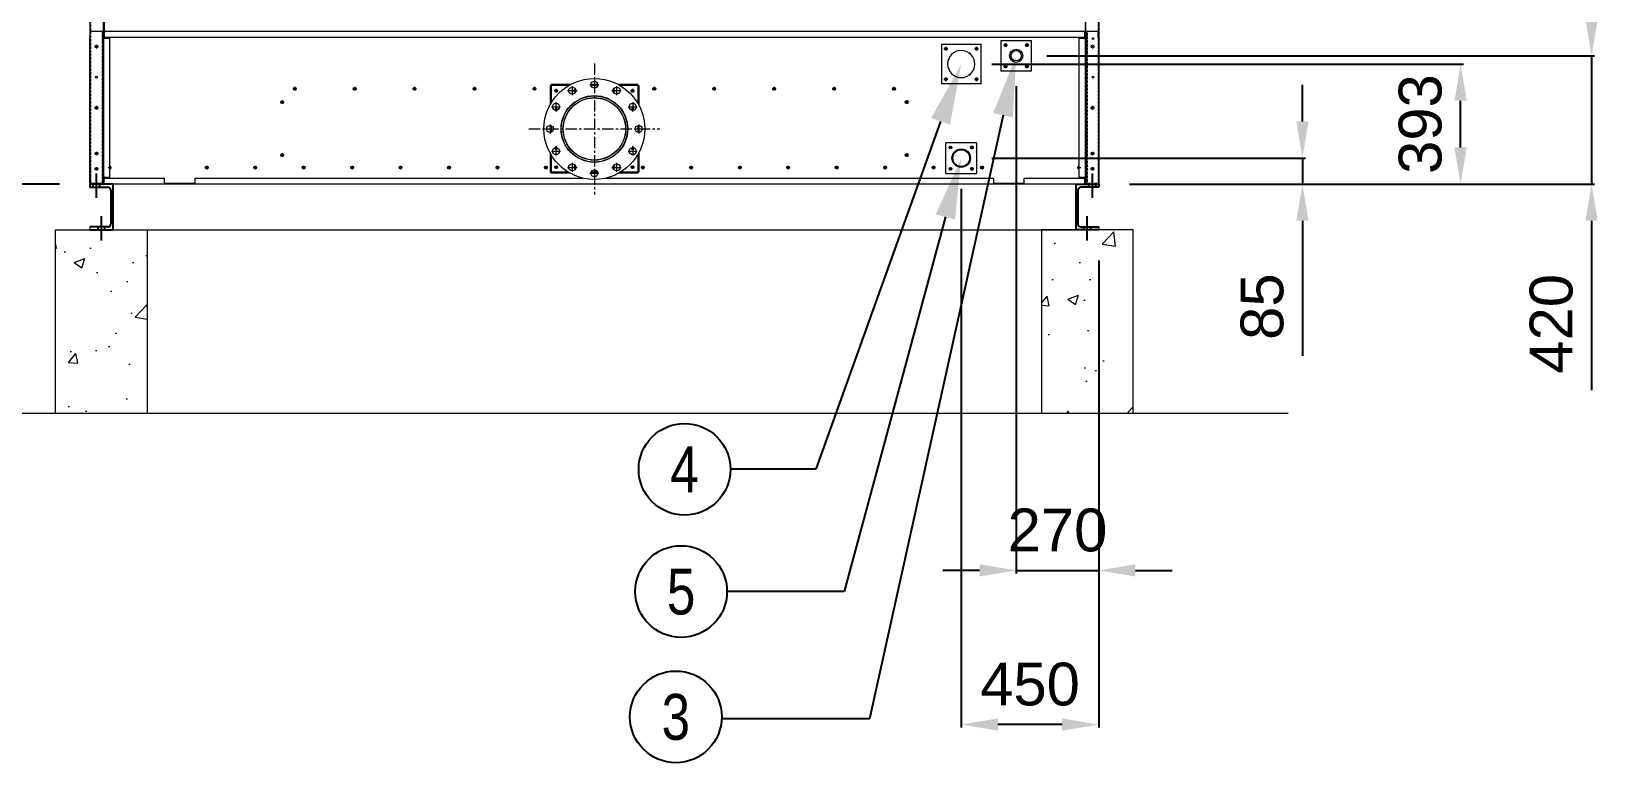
# Model space of a CAD drawing. Header units: millimetres. Extents: x -17070 to 42260, y -291348 to 33880.
# Drawn here: x 15645 to 20768, y 18774 to 21167 of the extents above; entities that cross this region are included whole.
import ezdxf
from ezdxf import colors
from ezdxf.entities.mleader import LeaderData, LeaderLine
from ezdxf.enums import TextEntityAlignment as Align
from ezdxf.math import Vec2, Vec3

# ---------------------------------------------------------------- set-up
doc = ezdxf.new("R2010")
doc.units = ezdxf.units.MM
for name, pattern in [('CENTER', [2, 1.25, -0.25, 0.25, -0.25]), ('CENTERX2', [4, 2.5, -0.5, 0.5, -0.5]), ('HIDDEN', [0.375, 0.25, -0.125]), ('HIDDENX2', [0.75, 0.5, -0.25])]:
    doc.linetypes.add(name, pattern=pattern)
for name, color, linetype in [('center', 1, 'CENTER'), ('HIDD', 2, 'HIDDENX2'), ('냉각탑_dim', 1, 'Continuous'), ('냉각탑_text', 3, 'Continuous'), ('냉각탑_기초', 23, 'Continuous')]:
    doc.layers.add(name, color=color, linetype=linetype)
doc.styles.get("Standard").update_dxf_attribs({"font": 'arial.ttf'})
doc.dimstyles.new('1.40', dxfattribs={"dimscale": 20, "dimtxt": 1.5, "dimasz": 1, "dimexe": 0.5, "dimexo": 0.5, "dimgap": 0.5, "dimtad": 1, "dimdec": 0, "dimzin": 0, "dimdsep": 46, "dimtxsty": 'Standard', "dimcen": 0, "dimclrd": 2, "dimclre": 2, "dimclrt": 3, "dimadec": 0, "dimazin": 0, "dimtfac": 1, "dimtdec": 0, "dimtmove": 0, "dimatfit": 0, "dimfxl": 1, "dimtolj": 1, "dimtzin": 0, "dimlwd": -1, "dimlwe": -1, "dimarcsym": 0})

# ---------------------------------------------------------------- blocks, each defined once
blk = doc.blocks.new('*D864')
at = {"color": 2, "transparency": 16777216}
for p, q in [((15736.6, 23867.4), (14893, 23867.4)), ((14903, 23747.4), (14903, 20787.4)), ((15736.6, 20667.4), (14893, 20667.4))]:
    blk.add_line(p, q, dxfattribs=at)
for points in [[(14883, 23747.4), (14923, 23747.4), (14903, 23867.4)], [(14883, 20787.4), (14923, 20787.4), (14903, 20667.4)]]:
    blk.add_solid(points, dxfattribs=at)
at = {"layer": 'Defpoints', "color": 0, "transparency": 16777216}
for p in [(15836.6, 23867.4), (14903, 20667.4), (15836.6, 20667.4)]:
    blk.add_point(p, dxfattribs=at)
at = {"color": 3, "lineweight": 5, "transparency": 16777216, "insert": (14771.5, 22267.4), "char_height": 140, "attachment_point": 5, "rotation": 90}
blk.add_mtext('\\A1;3200', dxfattribs=at)
blk = doc.blocks.new('*D857')
at = {"color": 2, "transparency": 16777216}
for p, q in [((18866.4, 20987.4), (18866.4, 19393.2)), ((19136.6, 20417.4), (19136.6, 19393.2)), ((18746.4, 19403.2), (18626.4, 19403.2)), ((18866.4, 19403.2), (19136.6, 19403.2)), ((19256.6, 19403.2), (19376.6, 19403.2))]:
    blk.add_line(p, q, dxfattribs=at)
for points in [[(18746.4, 19423.2), (18746.4, 19383.2), (18866.4, 19403.2)], [(19256.6, 19423.2), (19256.6, 19383.2), (19136.6, 19403.2)]]:
    blk.add_solid(points, dxfattribs=at)
at = {"layer": 'Defpoints', "color": 0, "transparency": 16777216}
for p in [(18866.4, 21087.4), (19136.6, 20517.4), (19136.6, 19403.2)]:
    blk.add_point(p, dxfattribs=at)
at = {"color": 3, "lineweight": 5, "transparency": 16777216, "insert": (19001.5, 19534.7), "char_height": 140, "attachment_point": 5}
blk.add_mtext('\\A1;270', dxfattribs=at)
blk = doc.blocks.new('*D868')
at = {"color": 2, "transparency": 16777216}
for p, q in [((19802.7, 20872.4), (19802.7, 20992.4)), ((18786.6, 20752.4), (19812.7, 20752.4)), ((19802.7, 20752.4), (19802.7, 20667.4)), ((19236.6, 20667.4), (19812.7, 20667.4)), ((19802.7, 20547.4), (19802.7, 20105.6))]:
    blk.add_line(p, q, dxfattribs=at)
for points in [[(19782.7, 20872.4), (19822.7, 20872.4), (19802.7, 20752.4)], [(19782.7, 20547.4), (19822.7, 20547.4), (19802.7, 20667.4)]]:
    blk.add_solid(points, dxfattribs=at)
at = {"layer": 'Defpoints', "color": 0, "transparency": 16777216}
for p in [(18686.6, 20752.4), (19136.6, 20667.4), (19802.7, 20667.4)]:
    blk.add_point(p, dxfattribs=at)
at = {"color": 3, "lineweight": 5, "transparency": 16777216, "insert": (19671.2, 20266.5), "char_height": 140, "attachment_point": 5, "rotation": 90}
blk.add_mtext('\\A1;85', dxfattribs=at)
blk = doc.blocks.new('*D858')
at = {"color": 2, "transparency": 16777216}
for p, q in [((18786.6, 21060.4), (20330.1, 21060.4)), ((20320.1, 20787.4), (20320.1, 20940.4)), ((19236.6, 20667.4), (20330.1, 20667.4))]:
    blk.add_line(p, q, dxfattribs=at)
for points in [[(20300.1, 20940.4), (20340.1, 20940.4), (20320.1, 21060.4)], [(20300.1, 20787.4), (20340.1, 20787.4), (20320.1, 20667.4)]]:
    blk.add_solid(points, dxfattribs=at)
at = {"layer": 'Defpoints', "color": 0, "transparency": 16777216}
for p in [(18686.6, 21060.4), (20320.1, 21060.4), (19136.6, 20667.4)]:
    blk.add_point(p, dxfattribs=at)
at = {"color": 3, "lineweight": 5, "transparency": 16777216, "insert": (20188.6, 20863.9), "char_height": 140, "attachment_point": 5, "rotation": 90}
blk.add_mtext('\\A1;393', dxfattribs=at)
blk = doc.blocks.new('*D869')
at = {"color": 2, "transparency": 16777216}
for p, q in [((20748.5, 21207.4), (20748.5, 21327.4)), ((18966.4, 21087.4), (20758.5, 21087.4)), ((20748.5, 21087.4), (20748.5, 20667.4)), ((19236.6, 20667.4), (20758.5, 20667.4)), ((20748.5, 20547.4), (20748.5, 19992.9))]:
    blk.add_line(p, q, dxfattribs=at)
for points in [[(20728.5, 21207.4), (20768.5, 21207.4), (20748.5, 21087.4)], [(20728.5, 20547.4), (20768.5, 20547.4), (20748.5, 20667.4)]]:
    blk.add_solid(points, dxfattribs=at)
at = {"layer": 'Defpoints', "color": 0, "transparency": 16777216}
for p in [(18866.4, 21087.4), (19136.6, 20667.4), (20748.5, 20667.4)]:
    blk.add_point(p, dxfattribs=at)
at = {"color": 3, "lineweight": 5, "transparency": 16777216, "insert": (20617, 20210.2), "char_height": 140, "attachment_point": 5, "rotation": 90}
blk.add_mtext('\\A1;420', dxfattribs=at)
blk = doc.blocks.new('*D870')
at = {"color": 2, "transparency": 16777216}
for p, q in [((18686.6, 20652.4), (18686.6, 18889)), ((19136.6, 20417.4), (19136.6, 18889)), ((19016.6, 18899), (18806.6, 18899))]:
    blk.add_line(p, q, dxfattribs=at)
for points in [[(18806.6, 18919), (18806.6, 18879), (18686.6, 18899)], [(19016.6, 18919), (19016.6, 18879), (19136.6, 18899)]]:
    blk.add_solid(points, dxfattribs=at)
at = {"layer": 'Defpoints', "color": 0, "transparency": 16777216}
for p in [(18686.6, 20752.4), (19136.6, 20517.4), (18686.6, 18899)]:
    blk.add_point(p, dxfattribs=at)
at = {"color": 3, "lineweight": 5, "transparency": 16777216, "insert": (18911.6, 19030.4), "char_height": 140, "attachment_point": 5}
blk.add_mtext('\\A1;450', dxfattribs=at)
blk = doc.blocks.new('3')
at = {"color": 7, "lineweight": 20, "ltscale": 0.280701}
for p, q in [((15880.2, 23496.8), (15880.2, 21047.4)), ((19093, 20930.1), (19093, 23496.8)), ((19094.6, 20929.9), (19094.6, 23497)), ((15878.6, 20670.8), (15878.6, 21164)), ((15880.6, 21145.4), (15880.6, 21165.4)), ((15880.6, 21165.4), (15882.6, 21165.4)), ((15882.6, 21167.4), (15882.6, 21145.4)), ((15882.6, 21167.4), (19090.6, 21167.4)), ((15884.1, 21167.4), (15884.1, 21197.6)), ((19090.6, 21147.4), (19090.6, 21167.4)), ((19090.6, 21165.4), (19092.6, 21165.4)), ((19092.6, 21165.4), (19092.6, 21145.4)), ((19094.6, 20670.8), (19094.6, 21164)), ((19134.6, 21145.4), (19134.6, 21164.5)), ((19136.6, 21147.4), (19136.6, 21164)), ((15836.6, 20689.4), (15836.6, 21145.4)), ((15836.6, 21140.5), (15836.6, 21060.4)), ((15851.7, 21117.4), (15863.4, 21117.4)), ((15857.6, 21123.3), (15857.6, 21111.6)), ((15880.6, 21145.4), (15884, 21145.4)), ((15880.6, 21145.4), (15880.6, 20689.4)), ((19090.6, 21147.4), (15882.6, 21147.4)), ((15884, 21145.4), (15900.6, 21145.4)), ((15900.6, 21145.4), (15900.6, 20689.4)), ((18621.6, 21125.4), (18751.6, 21125.4)), ((18621.6, 21125.4), (18621.6, 20995.4)), ((18642.4, 21110.4), (18630.7, 21110.4)), ((18636.6, 21116.3), (18636.6, 21104.6)), ((18742.4, 21110.4), (18730.7, 21110.4)), ((18736.6, 21116.3), (18736.6, 21104.6)), ((18751.6, 20995.4), (18751.6, 21125.4)), ((18816.4, 21137.4), (18916.4, 21137.4)), ((18816.4, 21137.4), (18816.4, 21037.4)), ((18837.3, 21122.4), (18825.6, 21122.4)), ((18831.4, 21128.3), (18831.4, 21116.6)), ((18907.3, 21122.4), (18895.6, 21122.4)), ((18901.4, 21128.3), (18901.4, 21116.6)), ((18916.4, 21037.4), (18916.4, 21137.4)), ((19072.6, 20689.4), (19072.6, 21145.4)), ((19072.6, 21145.4), (19089.2, 21145.4)), ((19089.2, 21145.4), (19092.6, 21145.4)), ((19090.6, 21145.4), (19090.6, 21147.4)), ((19092.6, 20689.4), (19092.6, 21145.4)), ((19109.7, 21117.4), (19121.4, 21117.4)), ((19115.6, 21123.3), (19115.6, 21111.6)), ((19136.6, 20689.4), (19136.6, 21145.4)), ((15836.6, 21060.4), (15836.6, 21011.4)), ((18831.4, 21058.3), (18831.4, 21046.6)), ((18849.4, 21087.5), (18849.4, 21087.4)), ((18849.4, 21087.4), (18849.4, 21087.4)), ((18901.4, 21058.3), (18901.4, 21046.6)), ((15878.6, 21047.4), (15880.6, 21047.4)), ((17486.6, 21007.9), (17486.6, 20978)), ((18642.4, 21010.4), (18630.7, 21010.4)), ((18636.6, 21016.3), (18636.6, 21004.6)), ((18742.4, 21010.4), (18730.7, 21010.4)), ((18736.6, 21016.3), (18736.6, 21004.6)), ((18916.4, 21037.4), (18816.4, 21037.4)), ((18837.3, 21052.4), (18825.6, 21052.4)), ((18916.4, 21037.4), (18887.5, 21037.4)), ((18907.3, 21052.4), (18895.6, 21052.4)), ((16500.7, 20979.4), (16512.4, 20979.4)), ((16506.6, 20985.3), (16506.6, 20973.6)), ((16696.7, 20979.4), (16708.4, 20979.4)), ((16702.6, 20985.3), (16702.6, 20973.6)), ((16892.7, 20979.4), (16904.4, 20979.4)), ((16898.6, 20985.3), (16898.6, 20973.6)), ((17088.7, 20979.4), (17100.4, 20979.4)), ((17094.6, 20985.3), (17094.6, 20973.6)), ((17284.7, 20979.4), (17296.4, 20979.4)), ((17290.6, 20985.3), (17290.6, 20973.6)), ((17341.6, 20989.7), (17341.6, 20926.7)), ((17402.2, 20989.7), (17341.6, 20989.7)), ((17344.8, 20992.9), (17344.8, 20989.7)), ((17407.8, 20992.9), (17344.8, 20992.9)), ((17344.8, 20989.7), (17344.8, 20932.3)), ((17355.7, 20972.9), (17367.4, 20972.9)), ((17361.6, 20978.8), (17361.6, 20967.1)), ((17399.1, 20973.5), (17429, 20973.5)), ((17414.1, 20988.4), (17414.1, 20958.5)), ((17418.2, 20972.9), (17429.9, 20972.9)), ((17424.1, 20978.8), (17424.1, 20967.1)), ((17471.6, 20992.9), (17501.5, 20992.9)), ((17498.1, 20992.9), (17475.1, 20992.9)), ((17497.6, 20989.7), (17475.5, 20989.7)), ((17543.2, 20972.9), (17554.9, 20972.9)), ((17544.1, 20973.5), (17574, 20973.5)), ((17549.1, 20978.8), (17549.1, 20967.1)), ((17559.1, 20988.4), (17559.1, 20958.5)), ((17628.4, 20992.9), (17565.3, 20992.9)), ((17631.6, 20989.7), (17570.9, 20989.7)), ((17605.7, 20972.9), (17617.4, 20972.9)), ((17611.6, 20978.8), (17611.6, 20967.1)), ((17628.4, 20989.7), (17628.4, 20992.9)), ((17628.4, 20989.7), (17628.4, 20932.3)), ((17631.6, 20989.7), (17631.6, 20926.7)), ((17676.7, 20979.4), (17688.4, 20979.4)), ((17682.6, 20985.3), (17682.6, 20973.6)), ((17872.7, 20979.4), (17884.4, 20979.4)), ((17878.6, 20985.3), (17878.6, 20973.6)), ((18068.7, 20979.4), (18080.4, 20979.4)), ((18074.6, 20985.3), (18074.6, 20973.6)), ((18264.7, 20979.4), (18276.4, 20979.4)), ((18270.6, 20985.3), (18270.6, 20973.6)), ((18460.7, 20979.4), (18472.4, 20979.4)), ((18466.6, 20985.3), (18466.6, 20973.6)), ((18751.6, 20995.4), (18621.6, 20995.4)), ((18751.6, 20995.4), (18734.1, 20995.4)), ((15851.7, 20917.4), (15863.4, 20917.4)), ((15857.6, 20923.3), (15857.6, 20911.6)), ((16459.1, 20936), (16470.8, 20936)), ((16465, 20941.9), (16465, 20930.2)), ((17346, 20920.4), (17375.9, 20920.4)), ((17355.7, 20910.4), (17367.4, 20910.4)), ((17361, 20935.4), (17361, 20905.5)), ((17361.6, 20916.3), (17361.6, 20904.6)), ((17597.2, 20920.4), (17627.1, 20920.4)), ((17605.7, 20910.4), (17617.4, 20910.4)), ((17611.6, 20916.3), (17611.6, 20904.6)), ((17612.1, 20935.4), (17612.1, 20905.5)), ((18502.3, 20936), (18514, 20936)), ((18508.2, 20941.9), (18508.2, 20930.2)), ((19092.6, 20930), (19092.8, 20930.4)), ((19092.6, 20920.9), (19092.8, 20920.4)), ((19092.8, 20920.4), (19092.8, 20930.4)), ((19093.6, 20928.9), (19092.8, 20930.4)), ((19093.6, 20921.9), (19092.8, 20920.4)), ((19093.6, 20929), (19093.5, 20929)), ((19093.6, 20928.9), (19094.3, 20930.4)), ((19093.6, 20928.9), (19093.6, 20921.9)), ((19093.6, 20921.9), (19094.3, 20920.4)), ((19094.3, 20920.4), (19094.3, 20930.4)), ((19094.6, 20929.9), (19094.3, 20930.4)), ((19094.6, 20921), (19094.3, 20920.4)), ((19109.7, 20917.4), (19121.4, 20917.4)), ((19115.6, 20923.3), (19115.6, 20911.6)), ((17341.6, 20862.9), (17341.6, 20833)), ((17344.8, 20859), (17344.8, 20836.9)), ((17628.4, 20859), (17628.4, 20836.9)), ((17631.6, 20862.9), (17631.6, 20833)), ((17631.6, 20859.4), (17631.6, 20836.4)), ((19092.6, 20884), (19092.8, 20884.4)), ((19092.6, 20874.9), (19092.8, 20874.4)), ((19092.8, 20884.4), (19092.8, 20874.4)), ((19093.6, 20882.9), (19092.8, 20884.4)), ((19093.6, 20875.9), (19092.8, 20874.4)), ((19093.6, 20882.9), (19094.3, 20884.4)), ((19093.6, 20875.9), (19093.6, 20882.9)), ((19093.6, 20875.9), (19094.3, 20874.4)), ((19094.3, 20884.4), (19094.3, 20874.4)), ((19094.6, 20883.9), (19094.3, 20884.4)), ((19094.6, 20875), (19094.3, 20874.4)), ((17326.6, 20847.9), (17356.5, 20847.9)), ((17616.6, 20847.9), (17646.5, 20847.9)), ((18736.6, 20802.4), (18636.6, 20802.4)), ((18636.6, 20702.4), (18636.6, 20802.4)), ((18736.6, 20802.4), (18721.6, 20802.4)), ((18736.6, 20802.4), (18736.6, 20702.4)), ((19094.6, 20817.4), (19092.6, 20817.4)), ((19092.6, 20814.2), (19094.6, 20814.2)), ((19092.6, 20813.3), (19094.6, 20813.3)), ((19094.6, 20813.3), (19092.6, 20813.3)), ((15836.6, 20783.4), (15836.6, 20752.4)), ((15836.6, 20752.4), (15836.6, 20689.4)), ((15851.7, 20767.4), (15863.4, 20767.4)), ((15861.1, 20764.7), (15856.1, 20771.7)), ((15857.6, 20773.3), (15857.6, 20761.6)), ((16459.1, 20762.4), (16470.8, 20762.4)), ((16465, 20768.3), (16465, 20756.6)), ((17341.6, 20769.2), (17341.6, 20706.1)), ((17344.8, 20763.6), (17344.8, 20706.1)), ((17346, 20775.4), (17375.9, 20775.4)), ((17355.7, 20785.4), (17367.4, 20785.4)), ((17361, 20790.4), (17361, 20760.5)), ((17361.6, 20791.3), (17361.6, 20779.6)), ((17597.2, 20775.4), (17627.1, 20775.4)), ((17605.7, 20785.4), (17617.4, 20785.4)), ((17611.6, 20791.3), (17611.6, 20779.6)), ((17612.1, 20790.4), (17612.1, 20760.5)), ((17628.4, 20763.6), (17628.4, 20702.9)), ((17631.6, 20769.2), (17631.6, 20706.1)), ((18502.3, 20762.4), (18514, 20762.4)), ((18508.2, 20768.3), (18508.2, 20756.6)), ((18655.5, 20787.4), (18647.7, 20787.4)), ((18651.6, 20791.3), (18651.6, 20783.5)), ((18727.4, 20787.4), (18715.7, 20787.4)), ((18721.6, 20793.3), (18721.6, 20781.6)), ((19109.7, 20767.4), (19121.4, 20767.4)), ((19115.6, 20773.3), (19115.6, 20761.6)), ((15851.7, 20717.4), (15863.4, 20717.4)), ((15857.6, 20723.3), (15857.6, 20711.6)), ((15878.6, 20747.4), (15880.6, 20747.4)), ((15895.7, 20721.4), (15907.4, 20721.4)), ((15901.6, 20727.3), (15901.6, 20715.6)), ((16212.7, 20721.4), (16224.4, 20721.4)), ((16218.6, 20727.3), (16218.6, 20715.6)), ((16371.2, 20721.4), (16382.9, 20721.4)), ((16377.1, 20727.3), (16377.1, 20715.6)), ((16529.7, 20721.4), (16541.4, 20721.4)), ((16535.6, 20727.3), (16535.6, 20715.6)), ((16688.2, 20721.4), (16699.9, 20721.4)), ((16694.1, 20727.3), (16694.1, 20715.6)), ((16846.7, 20721.4), (16858.4, 20721.4)), ((16852.6, 20727.3), (16852.6, 20715.6)), ((17005.2, 20721.4), (17016.9, 20721.4)), ((17011.1, 20727.3), (17011.1, 20715.6)), ((17163.7, 20721.4), (17175.4, 20721.4)), ((17169.6, 20727.3), (17169.6, 20715.6)), ((17322.2, 20721.4), (17333.9, 20721.4)), ((17328.1, 20727.3), (17328.1, 20715.6)), ((17344.8, 20706.1), (17341.6, 20706.1)), ((17344.8, 20702.9), (17344.8, 20706.1)), ((17402.2, 20706.1), (17344.8, 20706.1)), ((17407.8, 20702.9), (17344.8, 20702.9)), ((17355.7, 20722.9), (17367.4, 20722.9)), ((17361.6, 20728.8), (17361.6, 20717.1)), ((17399.1, 20722.3), (17429, 20722.3)), ((17414.1, 20737.3), (17414.1, 20707.4)), ((17418.2, 20722.9), (17429.9, 20722.9)), ((17424.1, 20728.8), (17424.1, 20717.1)), ((17471.6, 20702.9), (17501.5, 20702.9)), ((17497.6, 20706.1), (17475.5, 20706.1)), ((17486.6, 20717.9), (17486.6, 20688)), ((17543.2, 20722.9), (17554.9, 20722.9)), ((17544.1, 20722.3), (17574, 20722.3)), ((17549.1, 20728.8), (17549.1, 20717.1)), ((17559.1, 20737.3), (17559.1, 20707.4)), ((17628.4, 20702.9), (17565.3, 20702.9)), ((17628.4, 20706.1), (17570.9, 20706.1)), ((17605.7, 20722.9), (17617.4, 20722.9)), ((17611.6, 20728.8), (17611.6, 20717.1)), ((17631.6, 20706.1), (17628.4, 20706.1)), ((17639.2, 20721.4), (17650.9, 20721.4)), ((17645.1, 20727.3), (17645.1, 20715.6)), ((17797.7, 20721.4), (17809.4, 20721.4)), ((17803.6, 20727.3), (17803.6, 20715.6)), ((17956.2, 20721.4), (17967.9, 20721.4)), ((17962.1, 20727.3), (17962.1, 20715.6)), ((18114.7, 20721.4), (18126.4, 20721.4)), ((18120.6, 20727.3), (18120.6, 20715.6)), ((18273.2, 20721.4), (18284.9, 20721.4)), ((18279.1, 20727.3), (18279.1, 20715.6)), ((18431.7, 20721.4), (18443.4, 20721.4)), ((18437.6, 20727.3), (18437.6, 20715.6)), ((18590.2, 20721.4), (18601.9, 20721.4)), ((18596.1, 20727.3), (18596.1, 20715.6)), ((18636.6, 20702.4), (18736.6, 20702.4)), ((18655.5, 20717.4), (18647.7, 20717.4)), ((18651.6, 20721.3), (18651.6, 20713.5)), ((18727.4, 20717.4), (18715.7, 20717.4)), ((18721.6, 20723.3), (18721.6, 20711.6)), ((18748.7, 20721.4), (18760.4, 20721.4)), ((18754.6, 20727.3), (18754.6, 20715.6)), ((19065.7, 20721.4), (19077.4, 20721.4)), ((19071.6, 20727.3), (19071.6, 20715.6)), ((19109.7, 20717.4), (19121.4, 20717.4)), ((19115.6, 20723.3), (19115.6, 20711.6)), ((15836.6, 20689.4), (15840, 20689.4)), ((15836.6, 20687.4), (15838.6, 20687.4)), ((15836.6, 20670.8), (15836.6, 20687.4)), ((15838.6, 20689.4), (15840, 20689.4)), ((15838.6, 20670.3), (15838.6, 20689.4)), ((15838.6, 20670.3), (15875.2, 20670.3)), ((15877.6, 20669.4), (15840, 20669.4)), ((15840, 20667.4), (15875.2, 20667.4)), ((15875.2, 20670.3), (15875.2, 20669.4)), ((15875.2, 20667.4), (15882.6, 20667.4)), ((15877.9, 20668.8), (15877, 20669.4)), ((15878.6, 20671.5), (15880.6, 20671.5)), ((15880.6, 20670.6), (15878.6, 20670.6)), ((15880.6, 20669.4), (15880.6, 20689.4)), ((15900.6, 20689.4), (15880.6, 20689.4)), ((15880.6, 20669.1), (15880.6, 20669.4)), ((15882.6, 20669.4), (15880.6, 20669.4)), ((15880.6, 20669.1), (15882.6, 20669.1)), ((15882.6, 20667.4), (15882.6, 20689.4)), ((15882.6, 20687.4), (16080.6, 20687.4)), ((19090.6, 20667.4), (15882.6, 20667.4)), ((16080.6, 20667.4), (16080.6, 20687.4)), ((16180.6, 20669.4), (16080.6, 20669.4)), ((16180.6, 20687.4), (17448.3, 20687.4)), ((16180.6, 20667.4), (16180.6, 20687.4)), ((17524.8, 20687.4), (18792.6, 20687.4)), ((18792.6, 20687.4), (18792.6, 20670.8)), ((18792.6, 20667.4), (18792.6, 20670.8)), ((18892.6, 20669.4), (18792.6, 20669.4)), ((18892.6, 20667.4), (18892.6, 20687.4)), ((18892.6, 20687.4), (19090.6, 20687.4)), ((19092.6, 20689.4), (19072.6, 20689.4)), ((19090.6, 20667.4), (19090.6, 20689.4)), ((19092.6, 20669.4), (19090.6, 20669.4)), ((19090.6, 20669.1), (19092.6, 20669.1)), ((19090.6, 20669.1), (19092.6, 20669.1)), ((19098, 20667.4), (19090.6, 20667.4)), ((19092.6, 20689.4), (19092.6, 20669.4)), ((19094.6, 20671.5), (19092.6, 20671.5)), ((19092.6, 20670.6), (19094.6, 20670.6)), ((19092.6, 20670.6), (19094.6, 20670.6)), ((19092.6, 20669.1), (19092.6, 20669.4)), ((19094.6, 20670.8), (19094.6, 20670.8)), ((19095.3, 20668.8), (19096.1, 20669.4)), ((19095.3, 20668.8), (19096.1, 20669.4)), ((19133.2, 20667.4), (19098, 20667.4)), ((19133.2, 20667.4), (19098, 20667.4))]:
    blk.add_line(p, q, dxfattribs=at)
at = {"color": 1, "linetype": 'CENTERX2', "ltscale": 50}
for p, q in [((15857.6, 20622.4), (15857.6, 20702.4)), ((19115.6, 20622.4), (19115.6, 20702.4)), ((15874.1, 20482.4), (15874.1, 20562.4)), ((19099.1, 20482.4), (19099.1, 20562.4))]:
    blk.add_line(p, q, dxfattribs=at)
at = {"lineweight": 20}
for p, q in [((15911.6, 20667.4), (15836.6, 20667.4)), ((19061.6, 20667.4), (19136.6, 20667.4))]:
    blk.add_line(p, q, dxfattribs=at)
at = {"color": 7, "lineweight": 25, "ltscale": 0.008333}
for p, q in [((15836.6, 20667.4), (15836.6, 20657.4)), ((19136.6, 20667.4), (19136.6, 20657.4))]:
    blk.add_line(p, q, dxfattribs=at)
at = {"color": 7, "lineweight": 25, "ltscale": 0.125}
for p, q in [((15911.6, 20667.4), (15836.6, 20667.4)), ((19061.6, 20667.4), (19136.6, 20667.4)), ((15836.6, 20517.4), (15911.6, 20517.4)), ((19136.6, 20517.4), (19061.6, 20517.4))]:
    blk.add_line(p, q, dxfattribs=at)
at = {"color": 7, "lineweight": 25, "ltscale": 0.05125}
for p, q in [((15836.6, 20657.4), (15895.1, 20657.4)), ((19136.6, 20657.4), (19078.1, 20657.4)), ((15895.1, 20527.4), (15836.6, 20527.4)), ((19078.1, 20527.4), (19136.6, 20527.4))]:
    blk.add_line(p, q, dxfattribs=at)
for p, q in [((15846.6, 20657.4), (15846.6, 20667.4)), ((15868.6, 20657.4), (15868.6, 20667.4)), ((19104.6, 20657.4), (19104.6, 20667.4)), ((19126.6, 20657.4), (19126.6, 20667.4)), ((15863.1, 20517.4), (15863.1, 20527.4)), ((15885.1, 20517.4), (15885.1, 20527.4)), ((19088.1, 20517.4), (19088.1, 20527.4)), ((19110.1, 20517.4), (19110.1, 20527.4))]:
    blk.add_line(p, q)
at = {"ltscale": 25}
for p, q in [((15911.6, 20667.4), (15911.6, 20517.4)), ((19061.6, 20667.4), (19061.6, 20517.4))]:
    blk.add_line(p, q, dxfattribs=at)
at = {"color": 7, "lineweight": 25, "ltscale": 0.091667}
for p, q in [((15905.1, 20647.4), (15905.1, 20537.4)), ((19068.1, 20647.4), (19068.1, 20537.4))]:
    blk.add_line(p, q, dxfattribs=at)
at = {"color": 7, "lineweight": 15, "ltscale": 0.0625}
for p, q in [((15836.6, 20527.4), (15836.6, 20517.4)), ((19136.6, 20527.4), (19136.6, 20517.4))]:
    blk.add_line(p, q, dxfattribs=at)
at = {"lineweight": 5}
blk.add_line((15911.6, 20517.4), (19061.6, 20517.4), dxfattribs=at)
at = {"color": 7, "lineweight": 20, "ltscale": 0.280701}
for centre, radius in [((15857.6, 21117.4), 4.5), ((15857.6, 21117.4), 3), ((18636.6, 21110.4), 4.5), ((18636.6, 21110.4), 3), ((18736.6, 21110.4), 4.5), ((18736.6, 21110.4), 3), ((18831.4, 21122.4), 4.5), ((18831.4, 21122.4), 3), ((18901.4, 21122.4), 4.5), ((18901.4, 21122.4), 3), ((19115.6, 21117.4), 4.5), ((19115.6, 21117.4), 3), ((18866.4, 21087.4), 21.5), ((18866.4, 21087.4), 17), ((17486.6, 20847.9), 165), ((18636.6, 21010.4), 4.5), ((18636.6, 21010.4), 3), ((18736.6, 21010.4), 4.5), ((18736.6, 21010.4), 3), ((18831.4, 21052.4), 4.5), ((18831.4, 21052.4), 3), ((18901.4, 21052.4), 4.5), ((18901.4, 21052.4), 3), ((16506.6, 20979.4), 4.5), ((16506.6, 20979.4), 3), ((16702.6, 20979.4), 4.5), ((16702.6, 20979.4), 3), ((16898.6, 20979.4), 4.5), ((16898.6, 20979.4), 3), ((17094.6, 20979.4), 4.5), ((17094.6, 20979.4), 3), ((17290.6, 20979.4), 4.5), ((17290.6, 20979.4), 3), ((17361.6, 20972.9), 4.5), ((17361.6, 20972.9), 3), ((17486.6, 20847.9), 109), ((17486.6, 20847.9), 108.2), ((17414.1, 20973.5), 11.5), ((17486.6, 20992.9), 11.5), ((17559.1, 20973.5), 11.5), ((17611.6, 20972.9), 4.5), ((17611.6, 20972.9), 3), ((17682.6, 20979.4), 4.5), ((17682.6, 20979.4), 3), ((17878.6, 20979.4), 4.5), ((17878.6, 20979.4), 3), ((18074.6, 20979.4), 4.5), ((18074.6, 20979.4), 3), ((18270.6, 20979.4), 4.5), ((18270.6, 20979.4), 3), ((18466.6, 20979.4), 4.5), ((18466.6, 20979.4), 3), ((15857.6, 20917.4), 4.5), ((16465, 20936), 4.5), ((16465, 20936), 3), ((17361, 20920.4), 11.5), ((17486.6, 20847.9), 102.3), ((17486.6, 20847.9), 101.8), ((17612.1, 20920.4), 11.5), ((18508.2, 20936), 4.5), ((18508.2, 20936), 3), ((19115.6, 20917.4), 4.5), ((19115.6, 20917.4), 3), ((17341.6, 20847.9), 11.5), ((17631.6, 20847.9), 11.5), ((15857.6, 20767.4), 4.5), ((16465, 20762.4), 4.5), ((16465, 20762.4), 3), ((17361, 20775.4), 11.5), ((17612.1, 20775.4), 11.5), ((18508.2, 20762.4), 4.5), ((18508.2, 20762.4), 3), ((18651.6, 20787.4), 4.5), ((18651.6, 20787.4), 3), ((18686.6, 20752.4), 30.2), ((18686.6, 20752.4), 27.3), ((18721.6, 20787.4), 4.5), ((18721.6, 20787.4), 3), ((19115.6, 20767.4), 4.5), ((19115.6, 20767.4), 3), ((15857.6, 20717.4), 4.5), ((15857.6, 20717.4), 3), ((16218.6, 20721.4), 4.5), ((16218.6, 20721.4), 3), ((16377.1, 20721.4), 4.5), ((16377.1, 20721.4), 3), ((16535.6, 20721.4), 4.5), ((16535.6, 20721.4), 3), ((16694.1, 20721.4), 4.5), ((16694.1, 20721.4), 3), ((16852.6, 20721.4), 4.5), ((16852.6, 20721.4), 3), ((17011.1, 20721.4), 4.5), ((17011.1, 20721.4), 3), ((17169.6, 20721.4), 4.5), ((17169.6, 20721.4), 3), ((17328.1, 20721.4), 4.5), ((17328.1, 20721.4), 3), ((17361.6, 20722.9), 4.5), ((17361.6, 20722.9), 3), ((17414.1, 20722.3), 11.5), ((17486.6, 20702.9), 11.5), ((17559.1, 20722.3), 11.5), ((17611.6, 20722.9), 4.5), ((17611.6, 20722.9), 3), ((17645.1, 20721.4), 4.5), ((17645.1, 20721.4), 3), ((17803.6, 20721.4), 4.5), ((17803.6, 20721.4), 3), ((17962.1, 20721.4), 4.5), ((17962.1, 20721.4), 3), ((18120.6, 20721.4), 4.5), ((18120.6, 20721.4), 3), ((18279.1, 20721.4), 4.5), ((18279.1, 20721.4), 3), ((18437.6, 20721.4), 4.5), ((18437.6, 20721.4), 3), ((18596.1, 20721.4), 4.5), ((18596.1, 20721.4), 3), ((18651.6, 20717.4), 4.5), ((18651.6, 20717.4), 3), ((18721.6, 20717.4), 4.5), ((18721.6, 20717.4), 3), ((18754.6, 20721.4), 4.5), ((18754.6, 20721.4), 3), ((19115.6, 20717.4), 4.5), ((19115.6, 20717.4), 3)]:
    blk.add_circle(centre, radius, dxfattribs=at)
at = {"color": 7, "lineweight": 20}
for centre in [(19117.6, 21143.4), (15857.6, 21017.4), (19117.6, 21017.4), (15857.6, 20717.4), (19115.6, 20717.4)]:
    blk.add_circle(centre, 3, dxfattribs=at)
at = {"color": 7, "lineweight": 20, "ltscale": 0.280701}
for centre, radius, start, end in [((15884.1, 21170.9), 3.5, 180, 270), ((18686.6, 21060.4), 44.5, 0, 180), ((18686.6, 21060.4), 44.5, 180, 0), ((17424.1, 20972.9), 4.5, 79.2767, 274.1585), ((17424.1, 20972.9), 3, 64.2939, 289.1412), ((17549.1, 20972.9), 3, 250.8662, 115.6985), ((17549.1, 20972.9), 4.5, 265.8458, 100.7189), ((17361.6, 20910.4), 4.5, 355.8414, 190.7236), ((17361.6, 20910.4), 3, 340.8586, 205.7064), ((17611.6, 20910.4), 4.5, 349.2749, 184.1565), ((17611.6, 20910.4), 3, 334.2922, 199.1391), ((19097.7, 20822.5), 3.1, 180, 180.8462), ((15857.6, 20767.4), 3, 101.2177, 330.7823), ((17361.6, 20785.4), 4.5, 169.2812, 4.154), ((17361.6, 20785.4), 3, 154.3018, 19.1335), ((17611.6, 20785.4), 4.5, 175.8481, 10.7204), ((17611.6, 20785.4), 3, 160.8688, 25.6997), ((15884, 20739), 3.4, 179.7634, 180), ((15884, 20703.8), 3.4, 180, 180.3295), ((15901.6, 20721.4), 4.5, 257.1608, 102.8392), ((15901.6, 20721.4), 3, 250.5294, 109.4706), ((17424.1, 20722.9), 4.5, 85.8438, 280.725), ((17424.1, 20722.9), 3, 70.8612, 295.7076), ((17549.1, 20722.9), 3, 244.3, 109.1314), ((17549.1, 20722.9), 4.5, 259.2794, 94.152), ((19071.6, 20721.4), 4.5, 77.1601, 282.8399), ((19071.6, 20721.4), 3, 70.5282, 289.4718), ((15840, 20670.8), 3.4, 180, 270), ((15840, 20670.8), 1.4, 200.9249, 270), ((15875.2, 20670.8), 3.4, 270, 0), ((15889.9, 20660.8), 11.5, 131.8425, 134.0279), ((19083.2, 20660.8), 11.5, 45.9721, 48.1575), ((19098, 20670.8), 3.4, 180, 270)]:
    blk.add_arc(centre, radius, start, end, dxfattribs=at)
at = {"color": 7, "lineweight": 25}
for centre, start, end in [((15895.1, 20647.4), 0, 90), ((19078.1, 20647.4), 90, 180), ((15895.1, 20537.4), 270, 0), ((19078.1, 20537.4), 180, 270)]:
    blk.add_arc(centre, 10, start, end, dxfattribs=at)
at = {"color": 7, "lineweight": 20, "ltscale": 0.280701}
for points in [[(15877.6, 20669.4), (15877.9, 20669.7), (15878.2, 20669.9), (15878.4, 20670.2), (15878.5, 20670.5), (15878.6, 20670.7), (15878.6, 20670.8), (15878.6, 20670.8), (15878.6, 20670.8)], [(19095.6, 20669.4), (19095.2, 20669.7), (19095, 20669.9), (19094.7, 20670.2), (19094.6, 20670.5), (19094.6, 20670.7), (19094.6, 20670.8), (19094.6, 20670.8), (19094.6, 20670.8)], [(19095.6, 20669.4), (19095.2, 20669.7), (19095, 20669.9), (19094.7, 20670.2), (19094.6, 20670.5), (19094.6, 20670.7), (19094.6, 20670.8), (19094.6, 20670.8), (19094.6, 20670.8)]]:
    blk.add_open_spline(points, degree=5, knots=[0, 0, 0, 0, 0, 0, 4.644554, 4.644554, 4.644554, 5.125492, 5.125492, 5.125492, 5.125492, 5.125492, 5.125492], dxfattribs=at)
at = {"layer": 'center', "lineweight": 20}
for p, q in [((15836.6, 23867.4), (15836.6, 20667.4)), ((19136.6, 23867.4), (19136.6, 20667.4)), ((15836.6, 21167.4), (19136.6, 21167.4)), ((15878.6, 21169.4), (15878.6, 20667.4)), ((19096.6, 21167.4), (19096.6, 20667.4)), ((15836.6, 20667.4), (15878.6, 20667.4)), ((19136.6, 20667.4), (19096.6, 20667.4))]:
    blk.add_line(p, q, dxfattribs=at)
at = {"layer": 'center', "lineweight": 20, "ltscale": 30}
for p, q in [((17486.6, 21062.4), (17486.6, 20633.4)), ((17272.1, 20847.9), (17701.1, 20847.9))]:
    blk.add_line(p, q, dxfattribs=at)
at = {"layer": 'HIDD', "linetype": 'HIDDEN', "lineweight": 20}
for p, q in [((19134.6, 23865.4), (19134.6, 20667.4)), ((15838.6, 21225.4), (15838.6, 20669.4)), ((15876.6, 21169.4), (15876.6, 20669.4)), ((19098.6, 21167.4), (19098.6, 20669.4)), ((15838.6, 20669.4), (15876.6, 20669.4)), ((19136.6, 20669.4), (19098.6, 20669.4))]:
    blk.add_line(p, q, dxfattribs=at)

msp = doc.modelspace()

# ---------------------------------------------------------------- hatches: boundary and pattern name
at = {"layer": '냉각탑_기초', "lineweight": 20, "ltscale": 30}
h = msp.add_hatch(dxfattribs=at)
h.set_pattern_fill('AR-CONC', color=256, scale=50, style=0)
h.set_pattern_definition([(50, (1095.55, 3976.1), (358.63, -31.376), [37.5, -412.5]), (355, (1095.55, 3976.1), (-69.3757, 376.096), [30, -330]), (100.4514, (1125.43, 3973.5), (289.2547, 344.72), [31.87, -350.571]), (46.1842, (1095.55, 4076.1), (533.6205, -82.7595), [56.25, -618.75]), (96.6356, (1140, 4069.2), (467.331, 487.059), [47.805, -525.856]), (351.1842, (1095.55, 4076.1), (467.331, 487.059), [45, -495]), (21, (1145.55, 4051.1), (298.4535, -201.3094), [37.5, -412.5]), (326, (1145.55, 4051.1), (121.6577, 362.575), [30, -330]), (71.4514, (1170.42, 4034.33), (420.1113, 161.265), [31.87, -350.571]), (37.5, (1095.55, 3976.1), (6.0799, 166.4469), [0, -326, 0, -335, 0, -331.25]), (7.5, (1095.55, 3976.1), (131.5348, 197.2059), [0, -191, 0, -318.5, 0, -126.25]), (327.5, (984.05, 3976.1), (266.9112, -11.2774), [0, -125, 0, -390, 0, -517.5]), (317.5, (934.05, 3976.1), (291.593, 50.0525), [0, -162.5, 0, -259, 0, -367.5])])
h.paths.add_polyline_path([(16024.1, 20517.4), (15724.1, 20517.4), (15724.1, 19917.4), (16024.1, 19917.4)])
h = msp.add_hatch(dxfattribs=at)
h.set_pattern_fill('AR-CONC', color=256, scale=50, style=0)
h.set_pattern_definition([(50, (2190.55, 3976.1), (358.63, -31.376), [37.5, -412.5]), (355, (2190.55, 3976.1), (-69.3757, 376.096), [30, -330]), (100.4514, (2220.43, 3973.5), (289.2547, 344.72), [31.87, -350.571]), (46.1842, (2190.55, 4076.1), (533.6205, -82.7595), [56.25, -618.75]), (96.6356, (2235, 4069.2), (467.331, 487.059), [47.805, -525.856]), (351.1842, (2190.55, 4076.1), (467.331, 487.059), [45, -495]), (21, (2240.55, 4051.1), (298.4535, -201.3094), [37.5, -412.5]), (326, (2240.55, 4051.1), (121.6577, 362.575), [30, -330]), (71.4514, (2265.42, 4034.33), (420.1113, 161.265), [31.87, -350.571]), (37.5, (2190.55, 3976.1), (6.0799, 166.4469), [0, -326, 0, -335, 0, -331.25]), (7.5, (2190.55, 3976.1), (131.5348, 197.2059), [0, -191, 0, -318.5, 0, -126.25]), (327.5, (2079.05, 3976.1), (266.9112, -11.2774), [0, -125, 0, -390, 0, -517.5]), (317.5, (2029.05, 3976.1), (291.593, 50.0525), [0, -162.5, 0, -259, 0, -367.5])])
h.paths.add_polyline_path([(18949.1, 20517.4), (19249.1, 20517.4), (19249.1, 19917.4), (18949.1, 19917.4)])

# ---------------------------------------------------------------- linework, layer by layer
at = {"layer": '냉각탑_dim', "linetype": 'ByBlock', "lineweight": -3}
for centre in [(17781.6, 19734.1), (17770.4, 19334.1), (17753.1, 18924.1)]:
    msp.add_circle(centre, 150, dxfattribs=at)
at = {"layer": '냉각탑_기초', "lineweight": 20, "ltscale": 30}
msp.add_line((15312, 19917.4), (19755.7, 19917.4), dxfattribs=at)
for points in [[(15724.1, 19917.4), (15724.1, 20517.4), (16024.1, 20517.4), (16024.1, 19917.4)], [(19249.1, 19917.4), (19249.1, 20517.4), (18949.1, 20517.4), (18949.1, 19917.4)]]:
    msp.add_lwpolyline(points, dxfattribs=at)

# ---------------------------------------------------------------- block references
msp.add_blockref('3', (0, 0))

# ---------------------------------------------------------------- texts
at = {"layer": '냉각탑_text', "width": 0.8}
for s, p in [('4', (17781.6, 19734.1)), ('5', (17770.4, 19334.1)), ('3', (17753.1, 18924.1))]:
    msp.add_text(s, height=150, dxfattribs=at).set_placement(p, align=Align.MIDDLE_CENTER)

# ---------------------------------------------------------------- dimensions: what is measured, and where the dimension line sits
at = {"lineweight": 5}
for base, p1, p2, picture, middle in [((14903, 20667.4), (15836.6, 23867.4), (15836.6, 20667.4), '*D864', (14771.5, 22267.4)), ((20748.5, 20667.4), (18866.4, 21087.4), (19136.6, 20667.4), '*D869', (20617, 20210.2)), ((19802.7, 20667.4), (18686.6, 20752.4), (19136.6, 20667.4), '*D868', (19671.2, 20266.5))]:
    dim = msp.add_linear_dim(base=base, p1=p1, p2=p2, angle=90, dimstyle='1.40', override={"dimtxt": 7, "dimasz": 6, "dimexo": 5, "dimgap": 3}, dxfattribs=at)
    dim.commit()
    dim.dimension.update_dxf_attribs({"geometry": picture, "text_midpoint": middle})
dim = msp.add_linear_dim(base=(19136.6, 19403.2), p1=(18866.4, 21087.4), p2=(19136.6, 20517.4), dimstyle='1.40', override={"dimtxt": 7, "dimasz": 6, "dimexo": 5, "dimgap": 3}, dxfattribs=at)
dim.commit()
dim.dimension.update_dxf_attribs({"geometry": '*D857', "text_midpoint": (19001.5, 19403.2), "dimtype": 160})
dim = msp.add_linear_dim(base=(20320.1, 21060.4), p1=(19136.6, 20667.4), p2=(18686.6, 21060.4), angle=90, dimstyle='1.40', override={"dimtxt": 7, "dimasz": 6, "dimexo": 5, "dimgap": 3}, dxfattribs=at)
dim.commit()
dim.dimension.update_dxf_attribs({"geometry": '*D858', "text_midpoint": (20320.1, 20863.9), "dimtype": 160})
dim = msp.add_linear_dim(base=(18686.6, 18899), p1=(19136.6, 20517.4), p2=(18686.6, 20752.4), dimstyle='1.40', override={"dimtxt": 7, "dimasz": 6, "dimexo": 5, "dimgap": 3}, dxfattribs=at)
dim.commit()
dim.dimension.update_dxf_attribs({"geometry": '*D870', "text_midpoint": (18911.6, 19030.4)})

# ---------------------------------------------------------------- leaders
at = {"layer": '냉각탑_dim', "lineweight": -3}
ml = msp.add_multileader_mtext('Standard', dxfattribs=at)
ml.set_content('')
ml.set_leader_properties(color=256)
ml.build(insert=Vec2(0, 0))
ml.multileader.update_dxf_attribs({"text_right_attachment_type": 6, "dogleg_length": 5, "arrow_head_size": 199.5, "scale": 30})
ctx = ml.context
ctx.base_point, ctx.scale, ctx.char_height, ctx.arrow_head_size, ctx.landing_gap_size, ctx.plane_origin = Vec3(17902.9, 18917.3), 30, 7.18, 199.5, 3.59, Vec3(17950.4, 19781.4)
ctx.right_attachment, ctx.text_align_type = 6, 2
notes = []
notes.append((ctx, [(0, (1, 1, 0), (18386.4, 18917.3), (-1, 0), 483.5, [(0, [(18866.4, 21087.4)], 0, [])])]))
ctx.mtext, ml.multileader.dxf.content_type = None, 0
ml = msp.add_multileader_mtext('Standard', dxfattribs=at)
ml.set_content('')
ml.set_leader_properties(color=256)
ml.build(insert=Vec2(0, 0))
ml.multileader.update_dxf_attribs({"text_right_attachment_type": 6, "dogleg_length": 5, "arrow_head_size": 199.5, "scale": 30})
ctx = ml.context
ctx.base_point, ctx.scale, ctx.char_height, ctx.arrow_head_size, ctx.landing_gap_size, ctx.plane_origin = Vec3(17931.6, 19734.4), 30, 7.18, 199.5, 3.59, Vec3(17552.3, 19343)
ctx.right_attachment, ctx.text_align_type = 6, 2
notes.append((ctx, [(0, (1, 1, 0), (18211.1, 19734.4), (-1, 0), 279.5, [(0, [(18686.6, 21060.4)], 0, [])])]))
ctx.mtext, ml.multileader.dxf.content_type = None, 0
ml = msp.add_multileader_mtext('Standard', dxfattribs=at)
ml.set_content('')
ml.set_leader_properties(color=256)
ml.build(insert=Vec2(0, 0))
ml.multileader.update_dxf_attribs({"text_right_attachment_type": 6, "dogleg_length": 5, "arrow_head_size": 199.5, "scale": 30})
ctx = ml.context
ctx.base_point, ctx.scale, ctx.char_height, ctx.arrow_head_size, ctx.landing_gap_size, ctx.plane_origin = Vec3(17920.4, 19333.9), 30, 7.18, 199.5, 3.59, Vec3(18542.9, 19054.7)
ctx.right_attachment, ctx.text_align_type = 6, 2
notes.append((ctx, [(0, (1, 1, 0), (18303.9, 19333.9), (-1, 0), 383.5, [(0, [(18686.6, 20752.4)], 0, [])])]))
ctx.mtext, ml.multileader.dxf.content_type = None, 0
for ctx, leaders in notes:
    for number, flags, end, landing, length, lines in leaders:
        leader = LeaderData()
        leader.index, (leader.has_last_leader_line, leader.has_dogleg_vector, leader.attachment_direction) = number, flags
        leader.last_leader_point, leader.dogleg_vector, leader.dogleg_length = Vec3(end), Vec3(landing), length
        for number, points, colour, breaks in lines:
            line = LeaderLine()
            line.index, line.vertices, line.color, line.breaks = number, Vec3.list(points), colors.encode_raw_color(colour), breaks
            leader.lines.append(line)
        ctx.leaders.append(leader)

doc.saveas('drawing.dxf')
